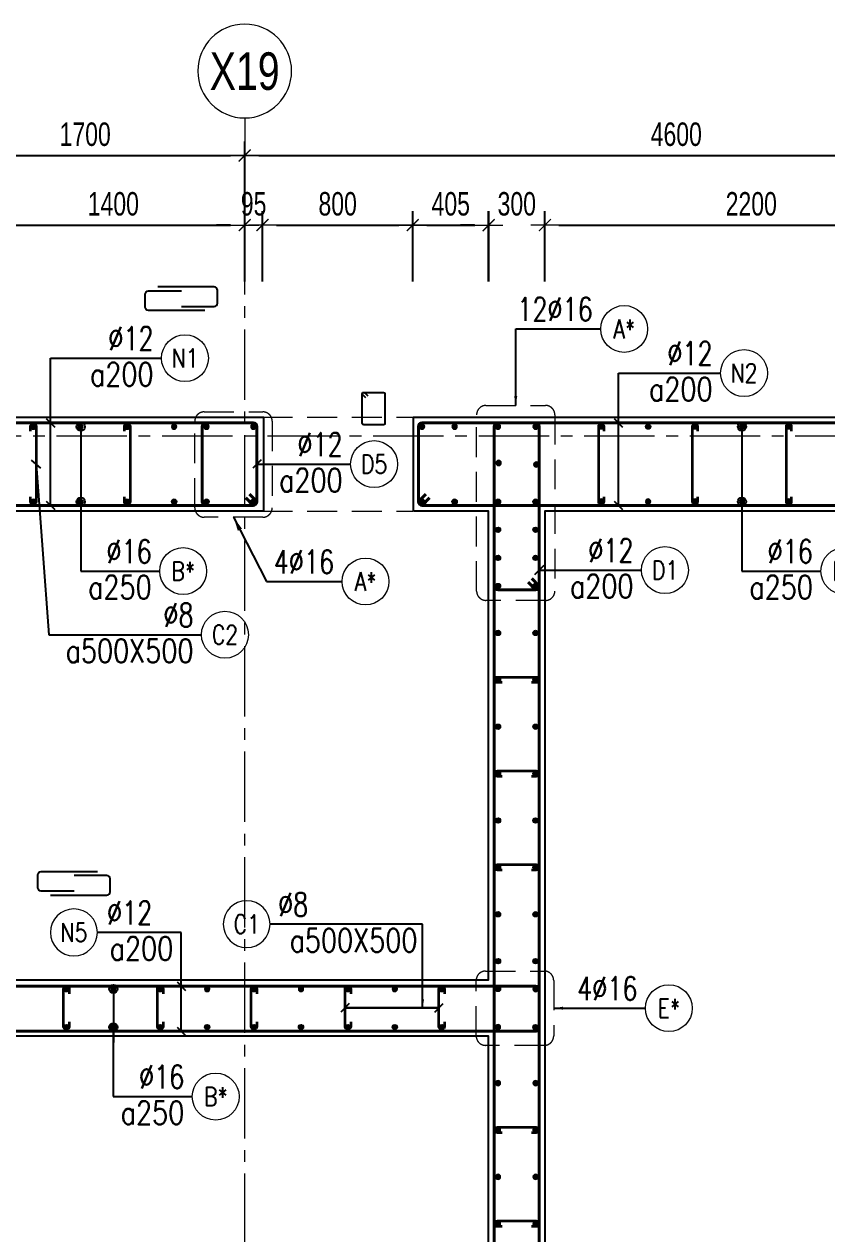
# Model space of a CAD drawing. Header units: millimetres. Extents: x 931337 to 1117500, y 19732 to 157199.
# Drawn here: x 968079 to 972356, y 81389 to 87838 of the extents above; entities that cross this region are included whole.
import ezdxf
from ezdxf.enums import TextEntityAlignment as Align

# ---------------------------------------------------------------- set-up
doc = ezdxf.new("R2010")
doc.units = ezdxf.units.MM
doc.header["$MEASUREMENT"] = 0
for name, pattern in [('HIDDEN2', [4.7625, 3.175, -1.5875]), ('HT_Dim Grid$0$CENTER2', [1.125, 0.75, -0.125, 0.125, -0.125]), ('HT_Grid$0$CENTER2', [1.125, 0.75, -0.125, 0.125, -0.125])]:
    doc.linetypes.add(name, pattern=pattern)
doc.layers.get('0').update_dxf_attribs({"lineweight": 20})
doc.layers.get('Defpoints').update_dxf_attribs({"color": 151, "lineweight": 9})
for name, color, linetype, lineweight in [('HT_Core wall _B3F-B1F$0$NDC_S_WALL', 6, 'Continuous', 25), ('HT_Dim Grid$0$NDC_S_AXIS', 5, 'HT_Dim Grid$0$CENTER2', 13), ('HT_Dim Grid$0$NDC_S_SYMBOL', 1, 'Continuous', 15), ('HT_Dim Grid$0$NDC_S_TEXT SYMBOL', 7, 'Continuous', 20), ('HT_Grid$0$NDC_S_AXIS', 5, 'HT_Grid$0$CENTER2', 13), ('KC-LEADER', 153, 'Continuous', 18), ('KC-THEP', 6, 'Continuous', 40), ('NDC_S_BEAM', 3, 'HIDDEN2', 20), ('NDC_S_DIM', 1, 'Continuous', 15), ('NDC_S_HIDDEN', 8, 'HIDDEN2', 13), ('NDC_S_LEADER', 1, 'Continuous', 15), ('NDC_S_REBAR', 4, 'Continuous', 35), ('NDC_S_STIRRUP', 4, 'Continuous', 40), ('NDC_S_VN TEXT', 7, 'Continuous', 20)]:
    doc.layers.add(name, color=color, linetype=linetype, lineweight=lineweight)
doc.layers.add('Leader', color=6, linetype='Continuous')
doc.layers.add('Ligature', color=1, linetype='Continuous')
doc.styles.add('HT_Dim Grid$0$NDC_ANNO', font='', dxfattribs={"width": 0.8})
doc.styles.add('NDC_ARIAL', font='arial.ttf', dxfattribs={"width": 0.85})
doc.styles.add('NDC_DIM', font='', dxfattribs={"width": 0.75})
doc.styles.add('NDC_EN TXT', font='romans.shx', dxfattribs={"width": 0.8})
doc.styles.get('HT_Dim Grid$0$NDC_ANNO').set_extended_font_data('Dotum')
doc.styles.get('NDC_DIM').set_extended_font_data('Dotum')
doc.dimstyles.new('NDC_1-50', dxfattribs={"dimscale": 50, "dimtxt": 2.5, "dimasz": 1, "dimexe": 1.5, "dimexo": 0, "dimgap": 0.8, "dimtad": 1, "dimdec": 0, "dimdsep": 46, "dimtxsty": 'NDC_ARIAL', "dimblk": 'DIMMARK', "dimcen": 49999.938995, "dimdle": 1.5, "dimclrd": 1, "dimclre": 1, "dimclrt": 3, "dimadec": 0, "dimazin": 0, "dimtfac": 1, "dimtdec": 0, "dimtix": 1, "dimtmove": 2, "dimatfit": 3, "dimfxl": 1, "dimarcsym": 0})
doc.dimstyles.new('NDC_dim_30', dxfattribs={"dimscale": 30, "dimtxt": 2.5, "dimasz": 1.5, "dimexe": 1.5, "dimexo": 2.5, "dimgap": 1, "dimtad": 1, "dimdec": 0, "dimzin": 0, "dimdsep": 46, "dimtxsty": 'NDC_DIM', "dimblk": 'DIMMARK', "dimcen": 0.09, "dimdle": 1.2, "dimclrd": 1, "dimclre": 1, "dimclrt": 3, "dimadec": 0, "dimazin": 0, "dimtfac": 1, "dimtdec": 0, "dimtix": 1, "dimtofl": 0, "dimtmove": 0, "dimatfit": 3, "dimfxl": 6, "dimfxlon": 1, "dimtolj": 1, "dimtzin": 0, "dimarcsym": 0})
doc.dimstyles.new('NDC_dim_50', dxfattribs={"dimscale": 50, "dimtxt": 2.5, "dimasz": 1.5, "dimexe": 1.5, "dimexo": 2.5, "dimgap": 1, "dimtad": 1, "dimdec": 0, "dimzin": 0, "dimdsep": 46, "dimtxsty": 'NDC_DIM', "dimblk": 'DIMMARK', "dimcen": 0.09, "dimdle": 1.2, "dimclrd": 1, "dimclre": 1, "dimclrt": 3, "dimadec": 0, "dimazin": 0, "dimtfac": 1, "dimtdec": 0, "dimtix": 1, "dimtofl": 0, "dimtmove": 0, "dimatfit": 3, "dimfxl": 6, "dimfxlon": 1, "dimtolj": 1, "dimtzin": 0, "dimarcsym": 0})

# ---------------------------------------------------------------- blocks, each defined once
blk = doc.blocks.new('THEP')
at = {"layer": 'KC-LEADER', "color": 6}
blk.add_circle((0, 0), 14, dxfattribs=at)
at = {"layer": 'KC-THEP'}
for p, q in [((-14, 0), (14, 0)), ((9.9, 9.9), (-9.9, -9.9)), ((-9.9, 9.9), (9.9, -9.9)), ((0, 14), (0, -14))]:
    blk.add_line(p, q, dxfattribs=at)
blk = doc.blocks.new('DIMMARK')
at = {"layer": 'NDC_S_DIM', "color": 1}
blk.add_line((-1.5, 0), (1, 0), dxfattribs=at)
at = {"layer": 'NDC_S_DIM', "color": 2, "const_width": 0.1}
blk.add_lwpolyline([(-0.424, -0.424), (0.424, 0.424)], dxfattribs=at)
blk = doc.blocks.new('*U9')
blk.add_circle((2.5, 0), 2.5)
at = {"layer": 'NDC_S_VN TEXT', "color": 3, "style": 'NDC_EN TXT', "width": 0.75}
blk.add_attdef('DK2', text='', height=2.5, dxfattribs=at).set_placement((-0.85, 0.85), align=Align.RIGHT)
at = {"layer": 'NDC_S_VN TEXT', "color": 7, "style": 'NDC_EN TXT', "width": 0.8}
blk.add_attdef('SH3', text='', height=2, dxfattribs=at).set_placement((2.5, 0), align=Align.MIDDLE)
blk = doc.blocks.new('*U10')
blk.add_circle((2.5, 0), 2.5)
at = {"layer": 'NDC_S_VN TEXT', "color": 3, "style": 'NDC_EN TXT'}
for tag, width, p in [('DK2', 0.75, (-0.85, 0.85)), ('KC2', 0.8, (-0.85, -2.97))]:
    blk.add_attdef(tag, text='', height=2.5, dxfattribs=dict(at, width=width)).set_placement(p, align=Align.RIGHT)
at = {"layer": 'NDC_S_VN TEXT', "color": 7, "style": 'NDC_EN TXT', "width": 0.8}
blk.add_attdef('SH3', text='', height=2, dxfattribs=at).set_placement((2.5, 0), align=Align.MIDDLE)
blk = doc.blocks.new('A$C72321851')
at = {"layer": 'Ligature'}
for points in [[(-60.9, -129.3), (-60.9, 170.9, -0.414214), (-43.3, 188.5), (25.8, 188.5, -0.414214), (43.4, 170.9), (43.4, -4.3)], [(-39.7, -4.3), (-39.7, -179.5, 0.414214), (-22.1, -197.1), (47, -197.1, 0.414214), (64.6, -179.5), (64.6, 120.7)]]:
    blk.add_lwpolyline(points, format="xyb", dxfattribs=at)
blk = doc.blocks.new('*D687')
at = {"layer": 'Defpoints', "color": 0, "transparency": 16777216}
for p in [(970853.8, 86766.6), (970553.8, 85242.3), (970853.8, 85242.3)]:
    blk.add_point(p, dxfattribs=at)
at = {"layer": 'NDC_S_DIM', "color": 1, "lineweight": -2, "transparency": 16777216}
for p, q in [((970553.8, 86466.6), (970553.8, 86841.6)), ((970853.8, 86466.6), (970853.8, 86841.6)), ((970478.8, 86766.6), (970403.8, 86766.6)), ((970928.8, 86766.6), (971003.8, 86766.6))]:
    blk.add_line(p, q, dxfattribs=at)
at = {"layer": 'NDC_S_DIM', "color": 1, "lineweight": -2, "transparency": 16777216, "xscale": 75, "yscale": 75, "zscale": 75}
blk.add_blockref('DIMMARK', (970553.8, 86766.6), dxfattribs=at)
at = {"layer": 'NDC_S_DIM', "color": 1, "lineweight": -2, "transparency": 16777216, "xscale": 75, "yscale": 75, "zscale": 75, "rotation": 180}
blk.add_blockref('DIMMARK', (970853.8, 86766.6), dxfattribs=at)
at = {"layer": 'NDC_S_DIM', "color": 3, "transparency": 16777216, "insert": (970703.8, 86879.2), "char_height": 125, "attachment_point": 5, "style": 'NDC_DIM'}
blk.add_mtext('\\A1;300', dxfattribs=at)
blk = doc.blocks.new('*D688')
at = {"layer": 'Defpoints', "color": 0, "transparency": 16777216}
for p in [(973053.3, 86766.6), (973053.3, 85494.6), (970853.8, 85242.3)]:
    blk.add_point(p, dxfattribs=at)
at = {"layer": 'NDC_S_DIM', "color": 1, "lineweight": -2, "transparency": 16777216}
for p, q in [((970853.8, 86466.6), (970853.8, 86841.6)), ((973053.3, 86466.6), (973053.3, 86841.6)), ((970928.8, 86766.6), (972978.3, 86766.6))]:
    blk.add_line(p, q, dxfattribs=at)
at = {"layer": 'NDC_S_DIM', "color": 1, "lineweight": -2, "transparency": 16777216, "xscale": 75, "yscale": 75, "zscale": 75, "rotation": 180}
blk.add_blockref('DIMMARK', (970853.8, 86766.6), dxfattribs=at)
at = {"layer": 'NDC_S_DIM', "color": 1, "lineweight": -2, "transparency": 16777216, "xscale": 75, "yscale": 75, "zscale": 75}
blk.add_blockref('DIMMARK', (973053.3, 86766.6), dxfattribs=at)
at = {"layer": 'NDC_S_DIM', "color": 3, "transparency": 16777216, "insert": (971953.6, 86879.2), "char_height": 125, "attachment_point": 5, "style": 'NDC_DIM'}
blk.add_mtext('\\A1;2200', dxfattribs=at)
blk = doc.blocks.new('*D691')
at = {"layer": 'Defpoints', "color": 0, "transparency": 16777216}
for p in [(969253.8, 87137.6), (969253.8, 85905.7), (967553.8, 85668.5)]:
    blk.add_point(p, dxfattribs=at)
at = {"layer": 'NDC_S_DIM', "color": 1, "lineweight": -2, "transparency": 16777216}
for p, q in [((967553.8, 86837.6), (967553.8, 87212.6)), ((969253.8, 86837.6), (969253.8, 87212.6)), ((967628.8, 87137.6), (969178.8, 87137.6))]:
    blk.add_line(p, q, dxfattribs=at)
at = {"layer": 'NDC_S_DIM', "color": 1, "lineweight": -2, "transparency": 16777216, "xscale": 75, "yscale": 75, "zscale": 75, "rotation": 180}
blk.add_blockref('DIMMARK', (967553.8, 87137.6), dxfattribs=at)
at = {"layer": 'NDC_S_DIM', "color": 1, "lineweight": -2, "transparency": 16777216, "xscale": 75, "yscale": 75, "zscale": 75}
blk.add_blockref('DIMMARK', (969253.8, 87137.6), dxfattribs=at)
at = {"layer": 'NDC_S_DIM', "color": 3, "transparency": 16777216, "insert": (968403.8, 87250.2), "char_height": 125, "attachment_point": 5, "style": 'NDC_DIM'}
blk.add_mtext('\\A1;1700', dxfattribs=at)
blk = doc.blocks.new('*D694')
at = {"layer": 'Defpoints', "color": 0, "transparency": 16777216}
for p in [(970149.4, 86766.6), (969349.1, 85682.2), (970149.4, 85558.5)]:
    blk.add_point(p, dxfattribs=at)
at = {"layer": 'NDC_S_DIM', "color": 1, "lineweight": -2, "transparency": 16777216}
for p, q in [((969349.1, 86466.6), (969349.1, 86841.6)), ((970149.4, 86466.6), (970149.4, 86841.6)), ((969424.1, 86766.6), (970074.4, 86766.6))]:
    blk.add_line(p, q, dxfattribs=at)
at = {"layer": 'NDC_S_DIM', "color": 1, "lineweight": -2, "transparency": 16777216, "xscale": 75, "yscale": 75, "zscale": 75, "rotation": 180}
blk.add_blockref('DIMMARK', (969349.1, 86766.6), dxfattribs=at)
at = {"layer": 'NDC_S_DIM', "color": 1, "lineweight": -2, "transparency": 16777216, "xscale": 75, "yscale": 75, "zscale": 75}
blk.add_blockref('DIMMARK', (970149.4, 86766.6), dxfattribs=at)
at = {"layer": 'NDC_S_DIM', "color": 3, "transparency": 16777216, "insert": (969749.3, 86879.2), "char_height": 125, "attachment_point": 5, "style": 'NDC_DIM'}
blk.add_mtext('\\A1;800', dxfattribs=at)
blk = doc.blocks.new('*D695')
at = {"layer": 'Defpoints', "color": 0, "transparency": 16777216}
for p in [(970554.8, 86766.6), (970149.4, 85558.5), (970554.8, 85242.3)]:
    blk.add_point(p, dxfattribs=at)
at = {"layer": 'NDC_S_DIM', "color": 1, "lineweight": -2, "transparency": 16777216}
for p, q in [((970149.4, 86466.6), (970149.4, 86841.6)), ((970554.8, 86466.6), (970554.8, 86841.6)), ((970224.4, 86766.6), (970479.8, 86766.6))]:
    blk.add_line(p, q, dxfattribs=at)
at = {"layer": 'NDC_S_DIM', "color": 1, "lineweight": -2, "transparency": 16777216, "xscale": 75, "yscale": 75, "zscale": 75, "rotation": 180}
blk.add_blockref('DIMMARK', (970149.4, 86766.6), dxfattribs=at)
at = {"layer": 'NDC_S_DIM', "color": 1, "lineweight": -2, "transparency": 16777216, "xscale": 75, "yscale": 75, "zscale": 75}
blk.add_blockref('DIMMARK', (970554.8, 86766.6), dxfattribs=at)
at = {"layer": 'NDC_S_DIM', "color": 3, "transparency": 16777216, "insert": (970352.1, 86879.2), "char_height": 125, "attachment_point": 5, "style": 'NDC_DIM'}
blk.add_mtext('\\A1;405', dxfattribs=at)
blk = doc.blocks.new('*U92')
at = {"layer": 'HT_Dim Grid$0$NDC_S_SYMBOL'}
blk.add_line((0, 5), (0, 9), dxfattribs=at)
blk.add_circle((0, 0), 5, dxfattribs=at)
at = {"layer": 'HT_Dim Grid$0$NDC_S_TEXT SYMBOL', "color": 7, "style": 'HT_Dim Grid$0$NDC_ANNO', "width": 0.8}
blk.add_attdef('GRID', text='', height=4, dxfattribs=at).set_placement((0, 0), align=Align.MIDDLE)
blk = doc.blocks.new('*D699')
at = {"layer": 'Defpoints', "color": 0, "ltscale": 200, "transparency": 16777216}
for p in [(973853.8, 87137.6), (969253.8, 85905.7), (973853.8, 85742.3)]:
    blk.add_point(p, dxfattribs=at)
at = {"layer": 'NDC_S_DIM', "color": 1, "lineweight": -2, "ltscale": 200, "transparency": 16777216}
for p, q in [((969253.8, 86837.6), (969253.8, 87212.6)), ((973853.8, 86837.6), (973853.8, 87212.6)), ((969328.8, 87137.6), (973778.8, 87137.6))]:
    blk.add_line(p, q, dxfattribs=at)
at = {"layer": 'NDC_S_DIM', "color": 1, "lineweight": -2, "ltscale": 200, "transparency": 16777216, "xscale": 75, "yscale": 75, "zscale": 75, "rotation": 180}
blk.add_blockref('DIMMARK', (969253.8, 87137.6), dxfattribs=at)
at = {"layer": 'NDC_S_DIM', "color": 1, "lineweight": -2, "ltscale": 200, "transparency": 16777216, "xscale": 75, "yscale": 75, "zscale": 75}
blk.add_blockref('DIMMARK', (973853.8, 87137.6), dxfattribs=at)
at = {"layer": 'NDC_S_DIM', "color": 3, "ltscale": 200, "transparency": 16777216, "insert": (971553.8, 87250.2), "char_height": 125, "attachment_point": 5, "style": 'NDC_DIM'}
blk.add_mtext('\\A1;4600', dxfattribs=at)
blk = doc.blocks.new('*D700')
at = {"layer": 'Defpoints', "color": 0, "ltscale": 200, "transparency": 16777216}
for p in [(969253.8, 86766.6), (969253.8, 85905.7), (967853.8, 85242.3)]:
    blk.add_point(p, dxfattribs=at)
at = {"layer": 'NDC_S_DIM', "color": 1, "lineweight": -2, "ltscale": 200, "transparency": 16777216}
for p, q in [((967853.8, 86466.6), (967853.8, 86841.6)), ((969253.8, 86466.6), (969253.8, 86841.6)), ((967928.8, 86766.6), (969178.8, 86766.6))]:
    blk.add_line(p, q, dxfattribs=at)
at = {"layer": 'NDC_S_DIM', "color": 1, "lineweight": -2, "ltscale": 200, "transparency": 16777216, "xscale": 75, "yscale": 75, "zscale": 75, "rotation": 180}
blk.add_blockref('DIMMARK', (967853.8, 86766.6), dxfattribs=at)
at = {"layer": 'NDC_S_DIM', "color": 1, "lineweight": -2, "ltscale": 200, "transparency": 16777216, "xscale": 75, "yscale": 75, "zscale": 75}
blk.add_blockref('DIMMARK', (969253.8, 86766.6), dxfattribs=at)
at = {"layer": 'NDC_S_DIM', "color": 3, "ltscale": 200, "transparency": 16777216, "insert": (968553.8, 86879.2), "char_height": 125, "attachment_point": 5, "style": 'NDC_DIM'}
blk.add_mtext('\\A1;1400', dxfattribs=at)
blk = doc.blocks.new('*D701')
at = {"layer": 'Defpoints', "color": 0, "ltscale": 200, "transparency": 16777216}
for p in [(969349.1, 86766.6), (969253.8, 85905.7), (969349.1, 85742.3)]:
    blk.add_point(p, dxfattribs=at)
at = {"layer": 'NDC_S_DIM', "color": 1, "lineweight": -2, "ltscale": 200, "transparency": 16777216}
for p, q in [((969253.8, 86466.6), (969253.8, 86841.6)), ((969349.1, 86466.6), (969349.1, 86841.6)), ((969178.8, 86766.6), (969103.8, 86766.6)), ((969424.1, 86766.6), (969499.1, 86766.6))]:
    blk.add_line(p, q, dxfattribs=at)
at = {"layer": 'NDC_S_DIM', "color": 1, "lineweight": -2, "ltscale": 200, "transparency": 16777216, "xscale": 75, "yscale": 75, "zscale": 75}
blk.add_blockref('DIMMARK', (969253.8, 86766.6), dxfattribs=at)
at = {"layer": 'NDC_S_DIM', "color": 1, "lineweight": -2, "ltscale": 200, "transparency": 16777216, "xscale": 75, "yscale": 75, "zscale": 75, "rotation": 180}
blk.add_blockref('DIMMARK', (969349.1, 86766.6), dxfattribs=at)
at = {"layer": 'NDC_S_DIM', "color": 3, "ltscale": 200, "transparency": 16777216, "insert": (969301.4, 86879.2), "char_height": 125, "attachment_point": 5, "style": 'NDC_DIM'}
blk.add_mtext('\\A1;95', dxfattribs=at)

msp = doc.modelspace()

# ---------------------------------------------------------------- linework, layer by layer
at = {"layer": 'HT_Core wall _B3F-B1F$0$NDC_S_WALL'}
msp.add_lwpolyline([(970153.776, 85242.293), (970153.776, 85742.293), (973853.776, 85742.293), (973853.776, 84592.293), (973553.776, 84592.293), (973553.776, 85242.293), (970853.776, 85242.293), (970853.776, 77042.293), (973553.776, 77042.293), (973553.776, 77692.293), (973853.776, 77692.293), (973853.776, 76542.293), (967553.776, 76542.293), (967553.776, 85742.293), (969353.776, 85742.293), (969353.776, 85242.293), (967853.776, 85242.293), (967853.776, 82742.293), (970553.776, 82742.293), (970553.776, 85242.293), (970153.776, 85242.293)], dxfattribs=at)
msp.add_lwpolyline([(967853.776, 77042.293), (970553.776, 77042.293), (970553.776, 82442.293), (967853.776, 82442.293)], close=True, dxfattribs=at)
at = {"layer": 'HT_Grid$0$NDC_S_AXIS', "ltscale": 500}
for p, q in [((969253.776, 75146.993), (969253.776, 87137.593)), ((965438.232, 85642.293), (975619.731, 85642.293))]:
    msp.add_line(p, q, dxfattribs=at)
at = {"layer": 'Ligature'}
msp.add_lwpolyline([(969898.899, 85844.978), (969882.933, 85860.944, -0.66817864), (969888.706, 85874.882), (969993.335, 85874.882, -0.41421356), (970001.5, 85866.718), (970001.5, 85709.61, -0.41421356), (969993.335, 85701.445), (969888.706, 85701.445, -0.41421356), (969880.541, 85709.61), (969880.541, 85866.718, -0.66817864), (969894.48, 85872.491), (969910.445, 85856.525)], format="xyb", dxfattribs=at)
at = {"layer": 'NDC_S_BEAM', "ltscale": 50}
for p, q in [((969349.096, 85742.293), (970149.436, 85742.293)), ((969349.096, 85242.293), (970149.436, 85242.293))]:
    msp.add_line(p, q, dxfattribs=at)
at = {"layer": 'NDC_S_HIDDEN', "ltscale": 50}
for points in [[(969037.836, 85770.859), (969350.526, 85770.859, -0.41421356), (969400.526, 85720.859), (969400.526, 85259.119, -0.41421356), (969350.526, 85209.119), (969037.836, 85209.119, -0.41421356), (968987.836, 85259.119), (968987.836, 85720.859, -0.41421356)], [(970539.692, 85805.074), (970856.844, 85805.074, -0.41421356), (970906.844, 85755.074), (970906.844, 84815.744, -0.41421356), (970856.844, 84765.744), (970539.692, 84765.744, -0.41421356), (970489.692, 84815.744), (970489.692, 85755.074, -0.41421356)], [(970537.462, 82789.515), (970850.508, 82789.515, -0.41421356), (970900.508, 82739.515), (970900.508, 82443.631, -0.41421356), (970850.508, 82393.631), (970537.462, 82393.631, -0.41421356), (970487.462, 82443.631), (970487.462, 82739.515, -0.41421356)]]:
    msp.add_lwpolyline(points, format="xyb", close=True, dxfattribs=at)
at = {"layer": 'NDC_S_REBAR'}
for points in [[(968112.608, 85667.293), (968112.608, 85692.293, -1), (968142.608, 85692.293), (968142.608, 85292.293, -1), (968112.608, 85292.293), (968112.608, 85317.293)], [(968612.608, 85667.293), (968612.608, 85692.293, -1), (968642.608, 85692.293), (968642.608, 85292.293, -1), (968612.608, 85292.293), (968612.608, 85317.293)], [(971168.776, 85667.293), (971168.776, 85692.293, 1), (971138.776, 85692.293), (971138.776, 85292.293, 1), (971168.776, 85292.293), (971168.776, 85317.293)], [(971668.776, 85667.293), (971668.776, 85692.293, 1), (971638.776, 85692.293), (971638.776, 85292.293, 1), (971668.776, 85292.293), (971668.776, 85317.293)], [(972168.776, 85667.293), (972168.776, 85692.293, 1), (972138.776, 85692.293), (972138.776, 85292.293, 1), (972168.776, 85292.293), (972168.776, 85317.293)], [(970625.314, 84327.293), (970600.314, 84327.293, -1), (970600.314, 84357.293), (970807.338, 84357.293, -1), (970807.338, 84327.293), (970782.338, 84327.293)], [(970625.314, 83827.293), (970600.314, 83827.293, -1), (970600.314, 83857.293), (970807.338, 83857.293, -1), (970807.338, 83827.293), (970782.338, 83827.293)], [(970625.314, 83327.293), (970600.314, 83327.293, -1), (970600.314, 83357.293), (970807.338, 83357.293, -1), (970807.338, 83327.293), (970782.338, 83327.293)], [(968318.776, 82518.84), (968318.776, 82493.84, -1), (968288.776, 82493.84), (968288.776, 82693.84, -1), (968318.776, 82693.84), (968318.776, 82668.84)], [(968818.776, 82518.84), (968818.776, 82493.84, -1), (968788.776, 82493.84), (968788.776, 82693.84, -1), (968818.776, 82693.84), (968818.776, 82668.84)], [(969318.776, 82518.84), (969318.776, 82493.84, -1), (969288.776, 82493.84), (969288.776, 82693.84, -1), (969318.776, 82693.84), (969318.776, 82668.84)], [(969818.776, 82518.84), (969818.776, 82493.84, -1), (969788.776, 82493.84), (969788.776, 82693.84, -1), (969818.776, 82693.84), (969818.776, 82668.84)], [(970318.776, 82518.84), (970318.776, 82493.84, -1), (970288.776, 82493.84), (970288.776, 82693.84, -1), (970318.776, 82693.84), (970318.776, 82668.84)], [(970625.314, 81927.293), (970600.314, 81927.293, -1), (970600.314, 81957.293), (970807.338, 81957.293, -1), (970807.338, 81927.293), (970782.338, 81927.293)], [(970625.314, 81427.293), (970600.314, 81427.293, -1), (970600.314, 81457.293), (970807.338, 81457.293, -1), (970807.338, 81427.293), (970782.338, 81427.293)]]:
    msp.add_lwpolyline(points, format="xyb", dxfattribs=at)
at = {"layer": 'NDC_S_STIRRUP'}
for points in [[(967643.776, 85672.293), (967603.776, 85712.293, 0.41421356), (967583.776, 85692.293), (967583.776, 85292.293, 0.41421356), (967603.776, 85272.293), (969299.096, 85272.293, 0.41421356), (969319.096, 85292.293), (969319.096, 85692.293, 0.41421356), (969299.096, 85712.293), (967603.776, 85712.293, 0.41421356), (967583.776, 85692.293), (967623.776, 85652.293)], [(969259.096, 85312.293), (969299.096, 85272.293, 0.41421356), (969319.096, 85292.293), (969319.096, 85692.293, 0.41421356), (969299.096, 85712.293), (969047.572, 85712.293, 0.41421356), (969027.572, 85692.293), (969027.572, 85292.293, 0.41421356), (969047.572, 85272.293), (969299.096, 85272.293, 0.41421356), (969319.096, 85292.293), (969279.096, 85332.293)], [(970239.436, 85312.293), (970199.436, 85272.293, -0.41421356), (970179.436, 85292.293), (970179.436, 85692.293, -0.41421356), (970199.436, 85712.293), (973803.789, 85712.291, -0.41421356), (973823.789, 85692.291), (973823.789, 85292.291, -0.41421356), (973803.789, 85272.291), (970199.436, 85272.293, -0.41421356), (970179.436, 85292.293), (970219.436, 85332.293)], [(970783.776, 76632.293), (970823.776, 76592.293, -0.41421356), (970803.776, 76572.293), (970603.776, 76572.293, -0.41421356), (970583.776, 76592.293), (970583.776, 85692.293, -0.41421356), (970603.776, 85712.293), (970803.776, 85712.293, -0.41421356), (970823.776, 85692.293), (970823.776, 76592.293, -0.41421356), (970803.776, 76572.293), (970763.776, 76612.293)], [(970783.887, 84882.293), (970823.887, 84842.293, -0.41421356), (970803.887, 84822.293), (970603.887, 84822.293, -0.41421356), (970583.887, 84842.293), (970583.776, 85692.293, -0.41421356), (970603.776, 85712.293), (970803.776, 85712.293, -0.41421356), (970823.776, 85692.293), (970823.887, 84842.293, -0.41421356), (970803.887, 84822.293), (970763.887, 84862.293)], [(967643.776, 82508.855), (967603.776, 82468.855, -0.41421356), (967583.776, 82488.855), (967583.776, 82688.855, -0.41421356), (967603.776, 82708.855), (970803.776, 82708.855, -0.41421356), (970823.776, 82688.855), (970823.776, 82488.855, -0.41435759), (970803.776, 82468.855), (967603.776, 82468.855, -0.41421356), (967583.776, 82488.855), (967623.776, 82528.855)]]:
    msp.add_lwpolyline(points, format="xyb", dxfattribs=at)

# ---------------------------------------------------------------- block references
at = {"layer": 'HT_Dim Grid$0$NDC_S_AXIS'}
ref = msp.add_blockref('*U92', (969253.776, 87587.593), dxfattribs=dict(at, xscale=-50, yscale=50, zscale=50, rotation=180))
ref.add_attrib('GRID', 'X19', dxfattribs={"layer": 'HT_Dim Grid$0$NDC_S_TEXT SYMBOL', "color": 7, "height": 200, "style": 'HT_Dim Grid$0$NDC_ANNO', "width": 0.8}).set_placement((969253.776, 87587.593), align=Align.MIDDLE)
at = {"layer": 'KC-THEP', "xscale": -1}
for p, rotation in [((968127.608, 85692.293), 170.331435563619), ((968377.608, 85692.293), 170.331435563619), ((968627.608, 85692.293), 170.331435563619), ((968877.608, 85692.293), 170.331435563619), ((969050.316, 85692.293), 170.331435563619), ((969300.316, 85692.293), 170.331435563619), ((970199.436, 85692.293), 170.331435563619), ((970372.515, 85692.293), 170.331435563619), ((970603.887, 85692.293), 350.3314355636191), ((970803.887, 85692.293), 350.3314355636191), ((970607.399, 85498.473), 350.3314355636191), ((970807.399, 85489.95), 350.3314355636191), ((971153.776, 85292.293), 170.331435563619), ((971403.776, 85292.293), 170.331435563619), ((971653.776, 85292.293), 170.331435563619), ((971903.776, 85292.293), 170.331435563619), ((972153.776, 85292.293), 170.331435563619), ((968303.776, 82693.84), 350.3314355636191), ((968553.776, 82693.84), 350.3314355636191), ((968803.776, 82693.84), 350.3314355636191), ((969053.776, 82693.84), 350.3314355636191), ((969303.776, 82693.84), 350.3314355636191), ((969553.776, 82693.84), 350.3314355636191), ((969803.776, 82693.84), 350.3314355636191), ((970053.776, 82693.84), 350.3314355636191), ((970303.776, 82693.84), 350.3314355636191), ((970803.748, 82693.539), 170.331435563619), ((970603.776, 82490.746), 170.331435563619), ((970603.776, 82192.293), 350.3314355636191), ((970803.776, 82192.293), 350.3314355636191), ((970603.776, 81942.293), 350.3314355636191), ((970803.776, 81942.293), 350.3314355636191), ((970603.776, 81692.293), 350.3314355636191), ((970803.776, 81692.293), 350.3314355636191), ((970603.776, 81442.293), 350.3314355636191), ((970803.776, 81442.293), 350.3314355636191)]:
    msp.add_blockref('THEP', p, dxfattribs=dict(at, rotation=rotation))
at = {"layer": 'KC-THEP'}
for p, rotation in [((971153.776, 85692.293), 9.668564436380946), ((971403.776, 85692.293), 9.668564436380946), ((971653.776, 85692.293), 9.668564436380946), ((971903.776, 85692.293), 9.668564436380946), ((972153.776, 85692.293), 9.668564436380946), ((968127.608, 85292.293), 9.668564436380946), ((968377.608, 85292.293), 9.668564436380946), ((968627.608, 85292.293), 9.668564436380946), ((968877.608, 85292.293), 9.668564436380946), ((969050.316, 85292.293), 9.668564436380946), ((969300.316, 85292.293), 9.668564436380946), ((970199.436, 85292.293), 9.668564436380946), ((970372.515, 85292.293), 9.668564436380946), ((970603.887, 85292.293), 189.6685644363809), ((970803.887, 85292.293), 189.6685644363809), ((970603.776, 85142.293), 189.6685644363809), ((970803.776, 85142.293), 189.6685644363809), ((970603.776, 84992.293), 189.6685644363809), ((970803.776, 84992.293), 189.6685644363809), ((970603.776, 84842.293), 189.6685644363807), ((970803.776, 84842.293), 189.6685644363807), ((970603.776, 84592.293), 189.6685644363807), ((970803.776, 84592.293), 189.6685644363807), ((970603.776, 84342.293), 189.6685644363807), ((970803.776, 84342.293), 189.6685644363807), ((970603.776, 84092.293), 189.6685644363807), ((970803.776, 84092.293), 189.6685644363807), ((970603.776, 83842.293), 189.6685644363807), ((970803.776, 83842.293), 189.6685644363807), ((970603.776, 83592.293), 189.6685644363807), ((970803.776, 83592.293), 189.6685644363807), ((970603.776, 83342.293), 189.6685644363807), ((970803.776, 83342.293), 189.6685644363807), ((970603.776, 83092.293), 189.6685644363807), ((970803.776, 83092.293), 189.6685644363807), ((970603.776, 82842.293), 189.6685644363807), ((970803.776, 82842.293), 189.6685644363807), ((970603.776, 82693.84), 9.668564436380898), ((968303.776, 82490.746), 189.6685644363809), ((968553.776, 82490.746), 189.6685644363809), ((968803.776, 82490.746), 189.6685644363809), ((969053.776, 82490.746), 189.6685644363809), ((969303.776, 82490.746), 189.6685644363809), ((969553.776, 82490.746), 189.6685644363809), ((969803.776, 82490.746), 189.6685644363809), ((970053.776, 82490.746), 189.6685644363809), ((970303.776, 82490.746), 189.6685644363809), ((970803.748, 82490.446), 9.66856443638095)]:
    msp.add_blockref('THEP', p, dxfattribs=dict(at, rotation=rotation))
at = {"layer": 'Leader', "rotation": 89.99999999999997}
msp.add_blockref('A$C72321851', (968911.942, 86372.029), dxfattribs=at)
at = {"layer": 'Leader', "xscale": -1, "rotation": 270.0000000000001}
msp.add_blockref('A$C72321851', (968348.62, 83255.295), dxfattribs=at)
at = {"layer": 'NDC_S_VN TEXT', "xscale": 50, "yscale": 50, "zscale": 50}
for name, p, values in [('*U9', (971151.211, 86212.774), {'SH3': 'A*', 'DK2': '12%%C16'}), ('*U10', (968810.521, 86057.203), {'SH3': 'N1', 'DK2': '%%C12', 'KC2': 'a200'}), ('*U10', (971789.959, 85977.571), {'SH3': 'N2', 'DK2': '%%C12', 'KC2': 'a200'}), ('*U10', (969818.43, 85492.293), {'SH3': 'D5', 'DK2': '%%C12', 'KC2': 'a200'}), ('*U10', (968800.749, 84921.918), {'SH3': 'B*', 'DK2': '%%C16', 'KC2': 'a250'}), ('*U10', (971368.477, 84927.233), {'SH3': 'D1', 'DK2': '%%C12', 'KC2': 'a200'}), ('*U10', (972324.388, 84922.311), {'SH3': 'B*', 'DK2': '%%C16', 'KC2': 'a250'}), ('*U9', (969772.673, 84866.651), {'SH3': 'A*', 'DK2': '4%%C16'}), ('*U10', (969023.726, 84582.855), {'SH3': 'C2', 'DK2': '%%c8', 'KC2': 'a500X500'}), ('*U9', (971389.38, 82591.573), {'SH3': 'E*', 'DK2': '4%%C16'}), ('*U10', (968974.388, 82120.371), {'SH3': 'B*', 'DK2': '%%C16', 'KC2': 'a250'})]:
    msp.add_blockref(name, p, dxfattribs=at).add_auto_attribs(values)
at = {"layer": 'NDC_S_VN TEXT'}
ref = msp.add_blockref('*U10', (969389.314, 83039.79), dxfattribs=dict(at, xscale=-50, yscale=50, zscale=50))
ref.add_attrib('SH3', 'C1', dxfattribs={"color": 7, "height": 100, "style": 'NDC_EN TXT', "width": 0.8}).set_placement((969264.314, 83039.79), align=Align.MIDDLE)
ref.add_attrib('DK2', '%%c8', dxfattribs={"color": 3, "height": 125, "style": 'NDC_EN TXT', "width": 0.75}).set_placement((969592.529, 83082.065), align=Align.RIGHT)
ref.add_attrib('KC2', 'a500X500', dxfattribs={"color": 3, "height": 125, "style": 'NDC_EN TXT', "width": 0.8}).set_placement((970174.671, 82891.163), align=Align.RIGHT)
ref = msp.add_blockref('*U10', (968468.631, 82995.703), dxfattribs=dict(at, xscale=-50, yscale=50, zscale=50))
ref.add_attrib('SH3', 'N5', dxfattribs={"color": 7, "height": 100, "style": 'NDC_EN TXT', "width": 0.8}).set_placement((968343.631, 82995.703), align=Align.MIDDLE)
ref.add_attrib('DK2', '%%C12', dxfattribs={"color": 3, "height": 125, "style": 'NDC_EN TXT', "width": 0.75}).set_placement((968761.131, 83037.978), align=Align.RIGHT)
ref.add_attrib('KC2', 'a200', dxfattribs={"color": 3, "height": 125, "style": 'NDC_EN TXT', "width": 0.8}).set_placement((968873.036, 82847.076), align=Align.RIGHT)

# ---------------------------------------------------------------- dimensions: what is measured, and where the dimension line sits
at = {"layer": 'NDC_S_DIM'}
dim = msp.add_linear_dim(base=(969253.776, 87137.593), p1=(967553.776, 85668.547), p2=(969253.776, 85905.684), dimstyle='NDC_dim_50', dxfattribs=at)
dim.commit()
dim.dimension.update_dxf_attribs({"geometry": '*D691', "text_midpoint": (968403.776, 87250.177)})
at = {"layer": 'NDC_S_DIM', "ltscale": 200}
for base, p1, p2, picture, middle in [((973853.776, 87137.593), (969253.776, 85905.684), (973853.776, 85742.293), '*D699', (971553.776, 87250.177)), ((969253.776, 86766.566), (967853.776, 85242.293), (969253.776, 85905.684), '*D700', (968553.776, 86879.151)), ((969349.096, 86766.566), (969253.776, 85905.684), (969349.096, 85742.293), '*D701', (969301.436, 86879.151))]:
    dim = msp.add_linear_dim(base=base, p1=p1, p2=p2, dimstyle='NDC_dim_50', override={"dimtmove": 1}, dxfattribs=at)
    dim.commit()
    dim.dimension.update_dxf_attribs({"geometry": picture, "text_midpoint": middle})
at = {"layer": 'NDC_S_DIM'}
for base, p1, p2, picture, middle in [((970149.436, 86766.566), (969349.096, 85682.232), (970149.436, 85558.516), '*D694', (969749.266, 86879.151)), ((970554.776, 86766.566), (970149.436, 85558.516), (970554.776, 85242.293), '*D695', (970352.106, 86879.151)), ((970853.776, 86766.566), (970553.776, 85242.293), (970853.776, 85242.293), '*D687', (970703.776, 86879.151)), ((973053.337, 86766.566), (970853.776, 85242.293), (973053.337, 85494.632), '*D688', (971953.556, 86879.151))]:
    dim = msp.add_linear_dim(base=base, p1=p1, p2=p2, dimstyle='NDC_dim_50', override={"dimtmove": 1}, dxfattribs=at)
    dim.commit()
    dim.dimension.update_dxf_attribs({"geometry": picture, "text_midpoint": middle})

# ---------------------------------------------------------------- leaders
at = {"layer": 'NDC_S_LEADER'}
for points, dimstyle, override in [([(970698.268, 85805.074), (970698.268, 86212.774), (971151.211, 86212.774)], 'NDC_1-50', {"dimgap": 0.8, "dimtad": 0}), ([(968218.774, 85272.293), (968218.774, 86057.022), (968810.521, 86057.022)], 'NDC_dim_30', {"dimtad": 0, "dimldrblk": 'Oblique'}), ([(968218.774, 85712.293), (968218.774, 86057.022), (968810.521, 86057.022)], 'NDC_dim_30', {"dimtad": 0, "dimldrblk": 'Oblique'}), ([(971245.22, 85272.293), (971245.22, 85977.39), (971789.958, 85977.39)], 'NDC_dim_30', {"dimtad": 0, "dimldrblk": 'Oblique'}), ([(971245.22, 85712.293), (971245.22, 85977.39), (971789.958, 85977.39)], 'NDC_dim_30', {"dimtad": 0, "dimldrblk": 'Oblique'}), ([(968380.138, 85691.63), (968380.138, 84921.737), (968800.749, 84921.737)], 'NDC_dim_30', {"dimgap": 1, "dimtad": 0, "dimldrblk": 'Origin'}), ([(971903.776, 85692.024), (971903.776, 84922.13), (972324.388, 84922.13)], 'NDC_dim_30', {"dimgap": 1, "dimtad": 0, "dimldrblk": 'Origin'}), ([(968142.608, 85492.293), (968210.829, 84582.854), (969023.726, 84582.854)], 'NDC_dim_30', {"dimtad": 0, "dimldrblk": 'Oblique'}), ([(969319.096, 85492.293), (969818.43, 85492.293)], 'NDC_dim_30', {"dimtad": 0, "dimldrblk": 'Oblique'}), ([(968380.138, 85291.63), (968380.138, 84921.737), (968800.749, 84921.737)], 'NDC_dim_30', {"dimgap": 1, "dimtad": 0, "dimldrblk": 'Origin'}), ([(971903.776, 85292.024), (971903.776, 84922.13), (972324.388, 84922.13)], 'NDC_dim_30', {"dimgap": 1, "dimtad": 0, "dimldrblk": 'Origin'}), ([(969194.181, 85209.119), (969370.902, 84866.47), (969772.673, 84866.47)], 'NDC_dim_50', {"dimgap": 1, "dimtad": 0}), ([(970823.776, 84927.233), (971368.477, 84927.233)], 'NDC_1-50', {"dimgap": 0.8, "dimtad": 0, "dimldrblk": 'Oblique'}), ([(968916.066, 82468.855), (968916.066, 82995.522), (968468.631, 82995.522)], 'NDC_dim_30', {"dimgap": 1, "dimtad": 0, "dimldrblk": 'Oblique'}), ([(968916.066, 82708.855), (968916.066, 82995.522), (968468.631, 82995.522)], 'NDC_dim_30', {"dimtad": 0, "dimldrblk": 'Oblique'}), ([(970202.211, 82593.84), (970202.211, 83039.789), (969389.314, 83039.789)], 'NDC_dim_30', {"dimgap": 1, "dimtad": 0}), ([(968553.834, 82693.924), (968553.776, 82120.19), (968974.388, 82120.19)], 'NDC_dim_30', {"dimgap": 1, "dimtad": 0, "dimldrblk": 'Origin'}), ([(969788.776, 82593.84), (970288.776, 82593.84)], 'NDC_dim_30', {"dimtad": 0, "dimldrblk": 'Oblique'}), ([(970288.776, 82593.84), (969788.776, 82593.84)], 'NDC_dim_30', {"dimtad": 0, "dimldrblk": 'Oblique'}), ([(970900.508, 82591.573), (971389.38, 82591.573)], 'NDC_1-50', {"dimgap": 0.8, "dimtad": 0}), ([(968553.776, 82490.084), (968553.776, 82120.19), (968974.388, 82120.19)], 'NDC_dim_30', {"dimgap": 1, "dimtad": 0, "dimldrblk": 'Origin'})]:
    msp.add_leader(points, dimstyle=dimstyle, override=override, dxfattribs=at)

doc.saveas('drawing.dxf')
